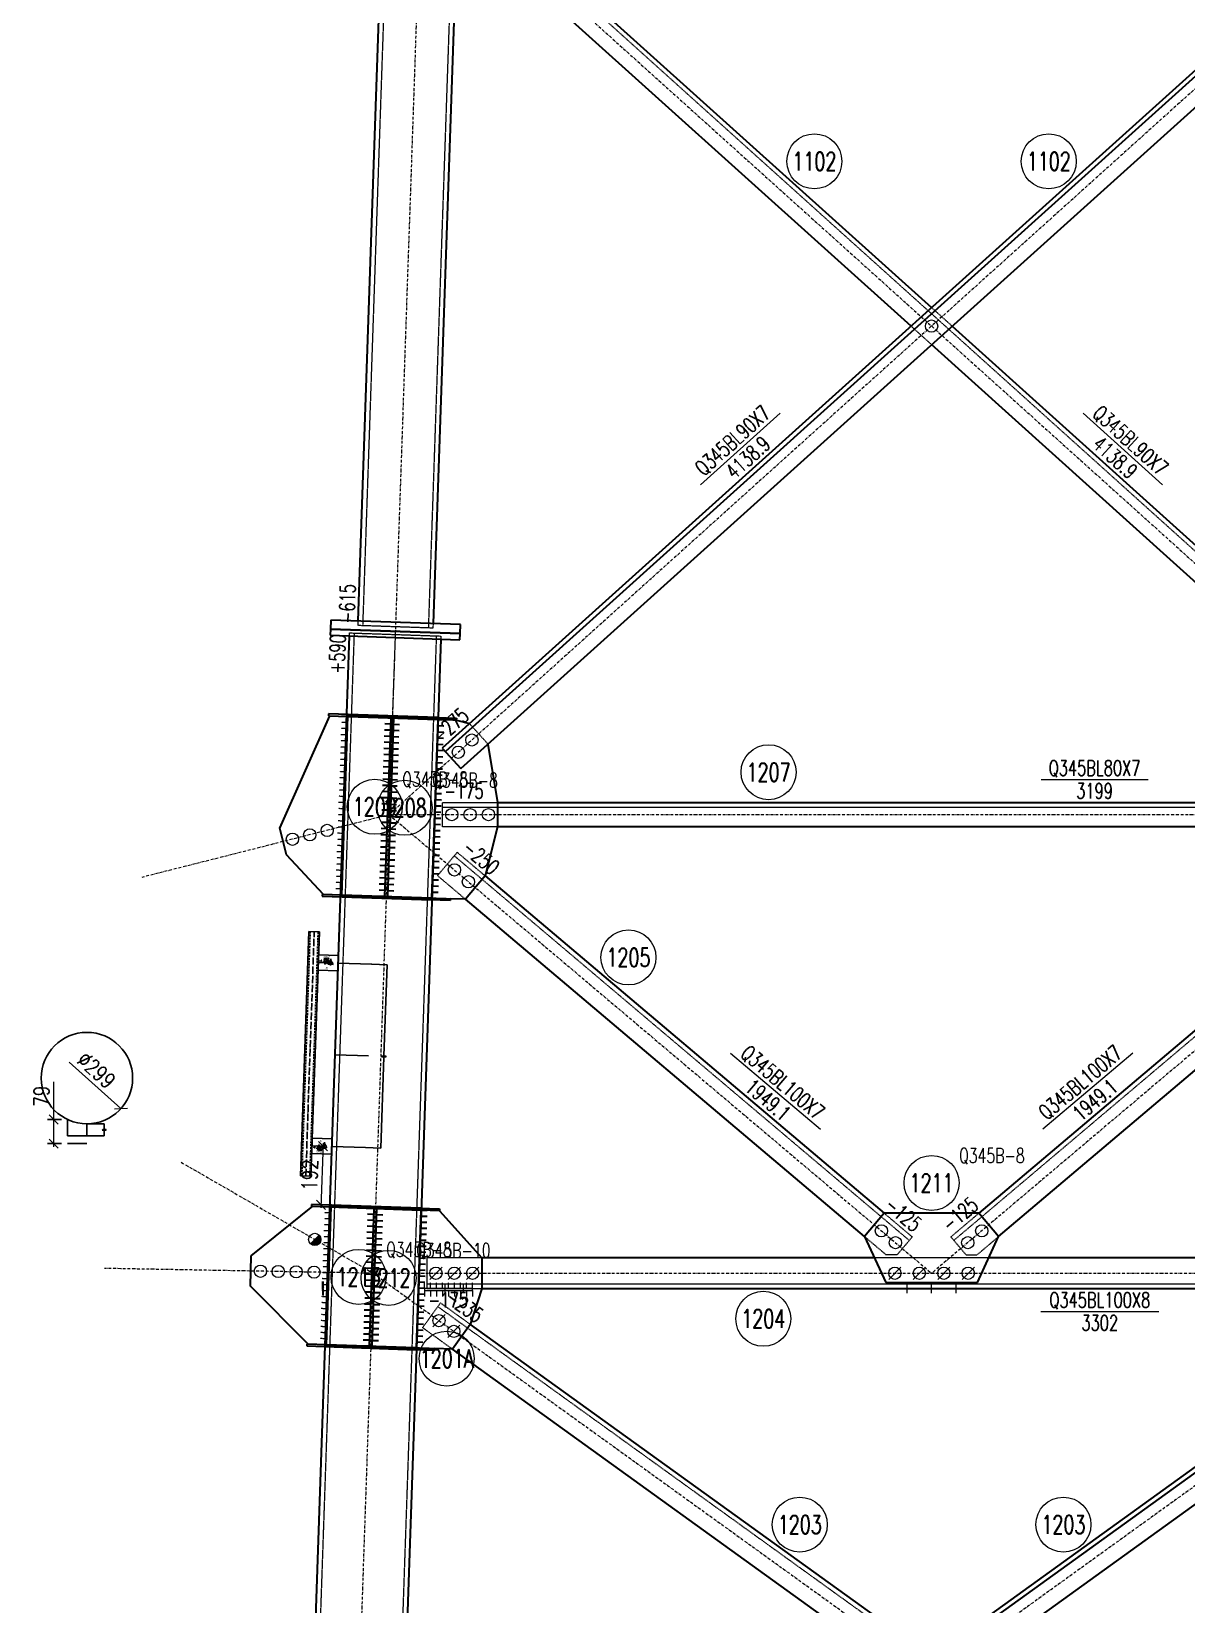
# Model space of a CAD drawing. Extents: x 4047 to 43290, y -150151 to -101862.
# Drawn here: x 12485 to 16263, y -140329 to -135181 of the extents above; entities that cross this region are included whole.
import ezdxf
from ezdxf.enums import TextEntityAlignment as Align

# ---------------------------------------------------------------- set-up
doc = ezdxf.new("R2010")
doc.units = 0
doc.header["$MEASUREMENT"] = 0
for name, pattern in [('ACAD_ISO04W100', [30, 24, -3, 0, -3]), ('Dash', [2.75, 2, -0.75]), ('DashDot', [15.6, 9, -3, 0.6, -3]), ('HIDDEN2', [4.7625, 3.175, -1.5875])]:
    doc.linetypes.add(name, pattern=pattern)
doc.layers.get('0').update_dxf_attribs({"linetype": 'CONTINUOUS', "lineweight": 25})
doc.layers.get('Defpoints').update_dxf_attribs({"linetype": 'CONTINUOUS'})
doc.styles.add('DimFont', font='simplex.shx', dxfattribs={"width": 0.8, "bigfont": 'gbhzfs.shx'})
doc.styles.add('HZ', font='txt.shx', dxfattribs={"width": 0.7, "oblique": 12, "bigfont": 'hztxt.shx'})
doc.styles.get("Standard").update_dxf_attribs({"font": 'simplex.shx', "width": 0.7, "height": 3, "bigfont": 'gbhzfs.shx'})
doc.dimstyles.new('DHDxfDimStyleOpen30', dxfattribs={"dimtxt": 2.5, "dimasz": 2.5, "dimexe": 1.25, "dimexo": 0.625, "dimtad": 2, "dimtxsty": 'DimFont', "dimblk": 'OPEN30', "dimblk1": 'OPEN30', "dimblk2": 'OPEN30', "dimcen": 2.5, "dimadec": 0, "dimazin": 0, "dimtfac": 1, "dimtmove": 0, "dimatfit": 3, "dimldrblk": 'OPEN30', "dimfxl": 0, "dimarcsym": 0})
doc.dimstyles.new('ISO-25', dxfattribs={"dimtxt": 2.5, "dimasz": 2.5, "dimexe": 1.25, "dimexo": 0.625, "dimtad": 2, "dimtxsty": 'Standard', "dimcen": 2.5, "dimadec": 0, "dimazin": 0, "dimtfac": 1, "dimtmove": 0, "dimatfit": 3, "dimfxl": 0, "dimarcsym": 0})
doc.dimstyles.new('ISO-25$0', dxfattribs={"dimtxt": 2, "dimasz": 1.5, "dimexe": 1.25, "dimexo": 0.625, "dimtad": 1, "dimdsep": 46, "dimtxsty": 'Standard', "dimcen": 2.5, "dimclrd": 150, "dimclre": 2, "dimclrt": 6, "dimadec": 0, "dimazin": 0, "dimtfac": 1, "dimtmove": 0, "dimatfit": 0, "dimfxl": 0, "dimarcsym": 0})

# ---------------------------------------------------------------- blocks, each defined once
blk = doc.blocks.new('M20X45S')
at = {"color": 3, "linetype": 'Continuous', "lineweight": 13}
blk.add_circle((0, 0), 1, dxfattribs=at)
blk = doc.blocks.new('M16X40S')
at = {"color": 3, "linetype": 'Continuous', "lineweight": 13}
blk.add_line((-0.707, -0.707), (0.707, 0.707), dxfattribs=at)
blk.add_circle((0, 0), 1, dxfattribs=at)
for radius in [0.9, 0.8, 0.7, 0.6, 0.5, 0.4, 0.3, 0.2, 0.1]:
    blk.add_arc((0, 0), radius, 225, 45, dxfattribs=at)
blk = doc.blocks.new('M20X55S')
at = {"color": 3, "linetype": 'Continuous', "lineweight": 13}
blk.add_line((-1, -1), (1, 1), dxfattribs=at)
blk.add_circle((0, 0), 1, dxfattribs=at)
blk = doc.blocks.new('_OBLIQUE')
at = {"color": 0, "linetype": 'ByBlock', "lineweight": -2}
blk.add_line((-0.5, -0.5), (0.5, 0.5), dxfattribs=at)
blk = doc.blocks.new('*D57')
at = {"color": 0, "linetype": 'Continuous', "lineweight": 0}
blk.add_line((12608.8, -138554.5), (12777.8, -138706.2), dxfattribs=at)
at = {"layer": 'Defpoints', "color": 0, "linetype": 'Continuous'}
for p in [(12555.3, -138506.5), (12777.8, -138706.2)]:
    blk.add_point(p, dxfattribs=at)
at = {"color": 0, "linetype": 'Continuous', "lineweight": 0, "xscale": 30, "yscale": 30, "zscale": 30, "rotation": 318.0856550417116}
blk.add_blockref('_OBLIQUE', (12777.8, -138706.2), dxfattribs=at)
at = {"color": 6, "linetype": 'Continuous', "insert": (12697.7, -138580.5), "char_height": 50, "attachment_point": 5, "rotation": 318.0857, "style": 'DimFont'}
blk.add_mtext('∅299', dxfattribs=at)
blk = doc.blocks.new('_OPEN30')
at = {"color": 0, "linetype": 'ByBlock', "lineweight": -2}
for p, q in [((-1, 0.27), (0, 0)), ((0, 0), (-1, -0.27)), ((0, 0), (-1, 0))]:
    blk.add_line(p, q, dxfattribs=at)
blk = doc.blocks.new('*D58')
at = {"color": 0, "linetype": 'Continuous', "lineweight": -2}
for p, q in [((12666.6, -138755.8), (12723.2, -138755.8)), ((12723, -138756), (12723, -138774.2)), ((12723, -138795.6), (12723, -138777.4)), ((12666.6, -138795.8), (12723.2, -138795.8))]:
    blk.add_line(p, q, dxfattribs=at)
at = {"color": 0, "linetype": 'Continuous'}
for points in [[(12723, -138756), (12723, -138756), (12723, -138755.8)], [(12723, -138795.6), (12723, -138795.6), (12723, -138795.8)]]:
    blk.add_solid(points, dxfattribs=at)
at = {"layer": 'Defpoints', "color": 0, "linetype": 'Continuous'}
for p in [(12666.5, -138755.8), (12723, -138755.8), (12666.5, -138795.8)]:
    blk.add_point(p, dxfattribs=at)
at = {"color": 0, "linetype": 'Continuous', "insert": (12723, -138775.8), "char_height": 3, "attachment_point": 5}
blk.add_mtext('\\A1;40.0000', dxfattribs=at)
blk = doc.blocks.new('*D59')
at = {"color": 0, "linetype": 'Continuous', "lineweight": 0}
for p, q in [((12558, -138741.9), (12558, -138619)), ((12558, -138830.8), (12558, -138741.9))]:
    blk.add_line(p, q, dxfattribs=at)
at = {"color": 0, "linetype": 'Continuous', "lineweight": -2}
for p, q in [((12583.5, -138741.9), (12538, -138741.9)), ((12583.5, -138820.8), (12538, -138820.8))]:
    blk.add_line(p, q, dxfattribs=at)
at = {"layer": 'Defpoints', "color": 0, "linetype": 'Continuous'}
for p in [(12558, -138741.9), (12603.5, -138741.9), (12603.5, -138820.8)]:
    blk.add_point(p, dxfattribs=at)
at = {"color": 0, "linetype": 'Continuous', "lineweight": 0, "xscale": 30, "yscale": 30, "zscale": 30}
for p, rotation in [((12558, -138741.9), 90), ((12558, -138820.8), 270)]:
    blk.add_blockref('_OBLIQUE', p, dxfattribs=dict(at, rotation=rotation))
at = {"color": 6, "linetype": 'Continuous', "insert": (12518, -138665.5), "char_height": 50, "attachment_point": 5, "rotation": 90, "style": 'DimFont'}
blk.add_mtext('79', dxfattribs=at)
blk = doc.blocks.new('*D78')
at = {"color": 2, "linetype": 'Continuous', "lineweight": -2}
for p, q in [((13597.9, -138234), (13648.4, -138235.7)), ((13577.3, -138833.7), (13627.8, -138835.4))]:
    blk.add_line(p, q, dxfattribs=at)
at = {"color": 150, "linetype": 'Continuous', "lineweight": -2}
for p, q in [((13648.2, -138235.9), (13638, -138534)), ((13627.6, -138835.2), (13637.8, -138537.1))]:
    blk.add_line(p, q, dxfattribs=at)
at = {"color": 150, "linetype": 'Continuous'}
for points in [[(13648.1, -138235.9), (13648.2, -138235.9), (13648.2, -138235.7)], [(13627.6, -138835.2), (13627.7, -138835.2), (13627.6, -138835.4)]]:
    blk.add_solid(points, dxfattribs=at)
at = {"layer": 'Defpoints', "color": 0, "linetype": 'Continuous'}
for p in [(13597.8, -138234), (13648.2, -138235.7), (13577.2, -138833.7)]:
    blk.add_point(p, dxfattribs=at)
at = {"color": 6, "linetype": 'Continuous', "insert": (13637.9, -138535.6), "char_height": 3, "attachment_point": 5}
blk.add_mtext('\\A1;600.0000', dxfattribs=at)
blk = doc.blocks.new('*D79')
at = {"color": 0, "linetype": 'Continuous', "lineweight": -2}
for p, q in [((13447.8, -138829.2), (13418.6, -138828.2)), ((13441.2, -139021.2), (13412, -139020.2))]:
    blk.add_line(p, q, dxfattribs=at)
at = {"color": 0, "linetype": 'Continuous', "lineweight": 0}
blk.add_line((13438.9, -138818.9), (13431.6, -139030.9), dxfattribs=at)
at = {"layer": 'Defpoints', "color": 0, "linetype": 'Continuous'}
for p in [(13467.8, -138829.9), (13432, -139020.9), (13461.2, -139021.9)]:
    blk.add_point(p, dxfattribs=at)
at = {"color": 0, "linetype": 'Continuous', "lineweight": 0, "xscale": 30, "yscale": 30, "zscale": 30}
for p, rotation in [((13438.6, -138828.9), 88.03589448183396), ((13432, -139020.9), 268.035894481834)]:
    blk.add_blockref('_OBLIQUE', p, dxfattribs=dict(at, rotation=rotation))
at = {"color": 6, "linetype": 'Continuous', "insert": (13395.3, -138923.5), "char_height": 50, "attachment_point": 5, "rotation": 88.0359, "style": 'DimFont'}
blk.add_mtext('192', dxfattribs=at)

msp = doc.modelspace()

# ---------------------------------------------------------------- linework, layer by layer
at = {"color": 1, "linetype": 'Dash', "lineweight": 20}
for p, q in [((13811.03561, -130046.66431), (13568.265, -137125.85765)), ((14025.9093, -130054.03309), (13783.13869, -137133.22643)), ((13944.52093, -134767.33101), (17019.42028, -137537.81485)), ((15429.13351, -136084.77624), (15496.3604, -136145.34766)), ((15429.13351, -136205.91907), (15361.90662, -136145.34766)), ((13553.27381, -137125.34355), (13553.78791, -137110.35236)), ((13798.12987, -137133.74053), (13553.27381, -137125.34355)), ((13798.64397, -137118.74934), (13798.12987, -137133.74053)), ((13540.42403, -137149.91758), (13297.48204, -144234.10798)), ((13525.09011, -137159.39761), (13525.43284, -137149.40348)), ((13525.43284, -137149.40348), (13824.25717, -137159.65123)), ((13809.26599, -137159.13712), (13566.324, -144243.32753)), ((13824.25717, -137159.65123), (13823.91444, -137169.64535)), ((13460.61203, -137420.65612), (13519.02605, -137422.65934)), ((13518.3346, -137442.82195), (13498.86326, -137442.15421)), ((13519.02605, -137422.65934), (13499.55471, -137421.9916)), ((13814.88975, -137432.80556), (13874.71714, -137434.85725)), ((13917.95708, -137446.34598), (13978.20083, -137513.2092)), ((13516.26026, -137503.30976), (13496.78892, -137502.64202)), ((13516.95171, -137483.14715), (13497.48037, -137482.47941)), ((13517.64315, -137462.98455), (13498.17181, -137462.31681)), ((13514.87736, -137543.63497), (13495.40602, -137542.96723)), ((13515.56881, -137523.47236), (13496.09747, -137522.80462)), ((13512.80302, -137604.12278), (13493.33168, -137603.45504)), ((13513.49447, -137583.96017), (13494.02313, -137583.29243)), ((13514.18592, -137563.79757), (13494.71458, -137563.12983)), ((13511.42013, -137644.44799), (13491.94879, -137643.78025)), ((13512.11158, -137624.28538), (13492.64024, -137623.61764)), ((13509.34579, -137704.9358), (13489.87445, -137704.26806)), ((13510.03724, -137684.77319), (13490.56589, -137684.10545)), ((13510.72868, -137664.61059), (13491.25734, -137663.94285)), ((13829.6237, -137784.18072), (13829.6237, -137704.18072)), ((13829.6237, -137704.18072), (14009.6237, -137704.18072)), ((13507.96289, -137745.26101), (13488.49155, -137744.59326)), ((13508.65434, -137725.0984), (13489.183, -137724.43066)), ((13829.6237, -137719.18072), (17028.64331, -137719.18072)), ((13505.88855, -137805.74882), (13486.41721, -137805.08108)), ((13506.58, -137785.58621), (13487.10866, -137784.91847)), ((13507.27145, -137765.42361), (13487.80011, -137764.75587)), ((14009.6237, -137784.18072), (13829.6237, -137784.18072)), ((13503.81421, -137866.23663), (13484.34287, -137865.56889)), ((13504.50566, -137846.07403), (13485.03432, -137845.40628)), ((13505.19711, -137825.91142), (13485.72577, -137825.24368)), ((13502.43132, -137906.56184), (13482.95998, -137905.8941)), ((13503.12276, -137886.39923), (13483.65142, -137885.73149)), ((13813.1817, -137943.79866), (13877.75966, -137867.44627)), ((13868.07297, -137878.89913), (15356.29618, -139137.61725)), ((13877.75966, -137867.44627), (13969.3831, -137944.94008)), ((16990.19405, -137878.89913), (15501.97083, -139137.61725)), ((13500.35698, -137967.04965), (13480.88564, -137966.38191)), ((13501.04842, -137946.88705), (13481.57708, -137946.2193)), ((13501.73987, -137926.72444), (13482.26853, -137926.0567)), ((13904.80486, -138021.29223), (13813.1817, -137943.79866)), ((13498.97408, -138007.37486), (13440.56006, -138005.37163)), ((13498.97408, -138007.37486), (13479.50274, -138006.70712)), ((13499.66553, -137987.21225), (13480.19419, -137986.54451)), ((13854.66517, -138019.57276), (13794.83778, -138017.52107)), ((13405.56006, -139026.02499), (13463.97351, -139028.02819)), ((13463.30089, -139047.64193), (13443.82974, -139046.97419)), ((13463.97351, -139028.02819), (13444.50236, -139027.36046)), ((13759.83596, -139038.17436), (13819.6543, -139040.22575)), ((15274.36092, -139048.67184), (15365.98288, -139126.16439)), ((15583.90609, -139048.67184), (15492.28414, -139126.16439)), ((13461.95564, -139086.86939), (13442.48449, -139086.20166)), ((13462.62826, -139067.25566), (13443.15711, -139066.58792)), ((13459.93777, -139145.71059), (13440.46661, -139145.04286)), ((13460.61039, -139126.09686), (13441.13924, -139125.42912)), ((13461.28302, -139106.48312), (13441.81186, -139105.81539)), ((15280.02623, -139184.43499), (15209.78333, -139125.02453)), ((15365.98288, -139126.16439), (15316.25785, -139184.95573)), ((15492.28414, -139126.16439), (15542.00916, -139184.95573)), ((15578.24079, -139184.43499), (15648.48369, -139125.02453)), ((13457.91989, -139204.55179), (13438.44874, -139203.88406)), ((13458.59252, -139184.93806), (13439.12137, -139184.27032)), ((13459.26514, -139165.32432), (13439.79399, -139164.65659)), ((13778.15312, -139195.06354), (13778.15312, -139295.06354)), ((13958.15312, -139195.06354), (13778.15312, -139195.06354)), ((15616.11066, -139195.06354), (15242.15636, -139195.06354)), ((15316.25785, -139184.95573), (15280.02623, -139184.43499)), ((15542.00916, -139184.95573), (15578.24079, -139184.43499)), ((13456.57464, -139243.77926), (13437.10349, -139243.11152)), ((13457.24727, -139224.16552), (13437.77612, -139223.49779)), ((13454.55677, -139302.62046), (13435.08562, -139301.95272)), ((13455.2294, -139283.00672), (13435.75824, -139282.33899)), ((13455.90202, -139263.39299), (13436.43087, -139262.72526)), ((13437.16849, -139298.09342), (13436.96699, -139318.08063)), ((13437.16849, -139298.09342), (13437.22894, -139292.09725)), ((13439.72143, -139297.9091), (13437.16849, -139298.09342)), ((13437.22894, -139292.09725), (13437.43045, -139272.11003)), ((13437.22894, -139292.09725), (13439.78188, -139291.91293)), ((13439.72143, -139297.9091), (13439.51992, -139317.89632)), ((13439.78188, -139291.91293), (13439.72143, -139297.9091)), ((13439.78188, -139291.91293), (13439.98338, -139271.92572)), ((13770.91395, -139295.06354), (13770.91395, -139275.0753)), ((13770.91395, -139295.06354), (13770.91395, -139301.06001)), ((13928.15312, -139295.06354), (13770.91395, -139295.06354)), ((13770.91395, -139301.06001), (13770.91395, -139321.04825)), ((13770.91395, -139301.06001), (13928.15312, -139301.06001)), ((13778.15312, -139280.06354), (17080.1139, -139280.06354)), ((13778.15312, -139295.06354), (13958.15312, -139295.06354)), ((13790.56885, -139295.06354), (13790.56885, -139275.0753)), ((13790.56885, -139301.06001), (13790.56885, -139321.04825)), ((13810.22374, -139295.06354), (13810.22374, -139275.0753)), ((13810.22374, -139301.06001), (13810.22374, -139321.04825)), ((13829.87864, -139295.06354), (13829.87864, -139275.0753)), ((13829.87864, -139301.06001), (13829.87864, -139321.04825)), ((13849.53353, -139295.06354), (13849.53353, -139275.0753)), ((13849.53353, -139301.06001), (13849.53353, -139321.04825)), ((13869.18843, -139295.06354), (13869.18843, -139275.0753)), ((13869.18843, -139301.06001), (13869.18843, -139321.04825)), ((13888.84333, -139295.06354), (13888.84333, -139275.0753)), ((13888.84333, -139301.06001), (13888.84333, -139321.04825)), ((13908.49822, -139295.06354), (13908.49822, -139275.0753)), ((13908.49822, -139301.06001), (13908.49822, -139321.04825)), ((13928.15312, -139295.06354), (13928.15312, -139275.0753)), ((13928.15312, -139301.06001), (13928.15312, -139295.06354)), ((13928.15312, -139301.06001), (13928.15312, -139321.04825)), ((13453.21152, -139341.84792), (13433.74037, -139341.18019)), ((13453.88415, -139322.23419), (13434.413, -139321.56646)), ((13764.47682, -139423.10673), (13822.98531, -139342.00952)), ((13814.20903, -139354.1741), (17165.49552, -141771.99709)), ((13822.98531, -139342.00952), (13920.30245, -139412.22005)), ((13451.19365, -139400.68912), (13431.7225, -139400.02139)), ((13451.86627, -139381.07539), (13432.39512, -139380.40766)), ((13452.5389, -139361.46166), (13433.06775, -139360.79392)), ((13449.17578, -139459.53032), (13429.70462, -139458.86259)), ((13449.8484, -139439.91659), (13430.37725, -139439.24885)), ((13450.52102, -139420.30286), (13431.04987, -139419.63512)), ((13861.79396, -139493.31726), (13764.47682, -139423.10673)), ((13448.50315, -139479.14406), (13390.0897, -139477.14085)), ((13448.50315, -139479.14406), (13429.032, -139478.47632)), ((13804.193, -139491.34192), (13744.3656, -139489.29023))]:
    msp.add_line(p, q, dxfattribs=at)
at = {"color": 2, "linetype": 'DashDot', "lineweight": 15}
for p, q in [((13918.47246, -130050.3487), (13654.6237, -137744.18072)), ((17097.27076, -134642.35624), (13654.6237, -137744.18072)), ((13760.99625, -134642.35624), (17203.64331, -137744.18072)), ((13674.84501, -137154.52735), (13410.99625, -144848.35938)), ((13655.16136, -137744.32897), (12845.80531, -137949.67693)), ((13654.58948, -137744.17785), (15429.1345, -139245.0629)), ((13654.6237, -137744.18072), (17203.64331, -137744.18072)), ((17203.67754, -137744.17785), (15429.13251, -139245.0629)), ((12975.08175, -138881.9873), (13602.82981, -139244.69568)), ((13603.65013, -139245.08776), (12723.79335, -139229.21166)), ((17255.11439, -139245.06318), (13510.50645, -141946.65232)), ((13603.15263, -139245.06318), (17347.76057, -141946.65232)), ((13603.15312, -139245.06354), (17255.1139, -139245.06354))]:
    msp.add_line(p, q, dxfattribs=at)
at = {"color": 7, "linetype": 'Continuous', "lineweight": 30}
for p, q in [((16913.74608, -134767.33101), (13838.84674, -137537.81485)), ((13660.61277, -137447.70117), (13640.62453, -137447.0157)), ((13661.30421, -137427.53857), (13641.31598, -137426.8531)), ((13668.60806, -137447.97536), (13688.5963, -137448.66082)), ((13669.29951, -137427.81275), (13689.28774, -137428.49822)), ((13814.1983, -137452.96816), (13834.18655, -137453.65363)), ((13814.88975, -137432.80556), (13834.878, -137433.49103)), ((13659.22987, -137488.02638), (13639.24164, -137487.34091)), ((13659.92132, -137467.86377), (13639.93308, -137467.17831)), ((13667.22517, -137488.30056), (13687.2134, -137488.98603)), ((13667.91661, -137468.13796), (13687.90485, -137468.82343)), ((13812.8154, -137493.29337), (13832.80365, -137493.97884)), ((13813.50685, -137473.13077), (13833.4951, -137473.81623)), ((13657.15553, -137548.51419), (13637.1673, -137547.82872)), ((13657.84698, -137528.35159), (13637.85874, -137527.66612)), ((13658.53843, -137508.18898), (13638.55019, -137507.50351)), ((13665.15083, -137548.78838), (13685.13906, -137549.47384)), ((13665.84227, -137528.62577), (13685.83051, -137529.31124)), ((13666.53372, -137508.46317), (13686.52196, -137509.14864)), ((13810.74106, -137553.78118), (13830.72931, -137554.46665)), ((13811.43251, -137533.61858), (13831.42076, -137534.30404)), ((13812.12396, -137513.45597), (13832.11221, -137514.14144)), ((13655.08119, -137609.002), (13635.09295, -137608.31653)), ((13655.77264, -137588.8394), (13635.7844, -137588.15393)), ((13656.46408, -137568.67679), (13636.47585, -137567.99133)), ((13663.07648, -137609.27619), (13683.06472, -137609.96166)), ((13663.76793, -137589.11358), (13683.75617, -137589.79905)), ((13664.45938, -137568.95098), (13684.44762, -137569.63645)), ((13809.35817, -137594.10639), (13829.34642, -137594.79186)), ((13810.04962, -137573.94378), (13830.03787, -137574.62925)), ((13653.6983, -137649.32721), (13633.71006, -137648.64174)), ((13654.38974, -137629.1646), (13634.40151, -137628.47914)), ((13661.69359, -137649.6014), (13681.68183, -137650.28686)), ((13662.38504, -137629.43879), (13682.37327, -137630.12426)), ((13807.28383, -137654.5942), (13827.27208, -137655.27967)), ((13807.97527, -137634.4316), (13827.96352, -137635.11706)), ((13808.66672, -137614.26899), (13828.65497, -137614.95446)), ((13651.62395, -137709.81502), (13631.63572, -137709.12955)), ((13652.3154, -137689.65242), (13632.32717, -137688.96695)), ((13653.00685, -137669.48981), (13633.01861, -137668.80435)), ((13659.61925, -137710.08921), (13679.60749, -137710.77467)), ((13660.3107, -137689.9266), (13680.29893, -137690.61207)), ((13661.00214, -137669.764), (13680.99038, -137670.44947)), ((13805.90093, -137694.91941), (13825.88918, -137695.60488)), ((13806.59238, -137674.7568), (13826.58063, -137675.44227)), ((13650.24106, -137750.14023), (13630.25282, -137749.45476)), ((13650.93251, -137729.97762), (13630.94427, -137729.29216)), ((13658.23636, -137750.41442), (13678.22459, -137751.09988)), ((13658.9278, -137730.25181), (13678.91604, -137730.93728)), ((13803.82659, -137755.40722), (13823.81484, -137756.09269)), ((13804.51804, -137735.24462), (13824.50629, -137735.93008)), ((13805.20949, -137715.08201), (13825.19774, -137715.76748)), ((13648.16672, -137810.62804), (13628.17848, -137809.94257)), ((13648.85817, -137790.46544), (13628.86993, -137789.77997)), ((13649.54961, -137770.30283), (13629.56138, -137769.61736)), ((13656.16201, -137810.90223), (13676.15025, -137811.58769)), ((13656.85346, -137790.73962), (13676.8417, -137791.42509)), ((13657.54491, -137770.57702), (13677.53314, -137771.26249)), ((13802.4437, -137795.73243), (13822.43195, -137796.4179)), ((13803.13514, -137775.56982), (13823.12339, -137776.25529)), ((13646.78383, -137850.95325), (13626.79559, -137850.26778)), ((13647.47527, -137830.79064), (13627.48704, -137830.10518)), ((13654.77912, -137851.22744), (13674.76736, -137851.9129)), ((13655.47057, -137831.06483), (13675.4588, -137831.7503)), ((13800.36936, -137856.22024), (13820.35761, -137856.90571)), ((13801.0608, -137836.05764), (13821.04905, -137836.7431)), ((13801.75225, -137815.89503), (13821.7405, -137816.5805)), ((13644.70948, -137911.44106), (13624.72125, -137910.75559)), ((13645.40093, -137891.27846), (13625.41269, -137890.59299)), ((13646.09238, -137871.11585), (13626.10414, -137870.43038)), ((13652.70478, -137911.71525), (13672.69301, -137912.40071)), ((13653.39623, -137891.55264), (13673.38446, -137892.23811)), ((13654.08767, -137871.39004), (13674.07591, -137872.07551)), ((13798.29501, -137916.70805), (13818.28326, -137917.39352)), ((13798.98646, -137896.54545), (13818.97471, -137897.23092)), ((13799.67791, -137876.38284), (13819.66616, -137877.06831)), ((13643.32659, -137951.76627), (13623.33835, -137951.0808)), ((13644.01804, -137931.60366), (13624.0298, -137930.9182)), ((13651.32188, -137952.04045), (13671.31012, -137952.72592)), ((13652.01333, -137931.87785), (13672.00157, -137932.56332)), ((13796.91212, -137957.03326), (13816.90037, -137957.71873)), ((13797.60357, -137936.87066), (13817.59182, -137937.55612)), ((13641.25225, -138012.25408), (13621.26401, -138011.56861)), ((13641.9437, -137992.09148), (13621.95546, -137991.40601)), ((13642.63514, -137971.92887), (13622.64691, -137971.2434)), ((13649.24754, -138012.52827), (13669.23578, -138013.21373)), ((13649.93899, -137992.36566), (13669.92723, -137993.05113)), ((13650.63044, -137972.20306), (13670.61867, -137972.88853)), ((13794.83778, -138017.52107), (13814.82603, -138018.20654)), ((13795.52923, -137997.35847), (13815.51748, -137998.04394)), ((13796.22067, -137977.19586), (13816.20892, -137977.88133)), ((13605.25102, -139032.8731), (13585.26278, -139032.18763)), ((13615.24514, -139033.21583), (13635.23337, -139033.9013)), ((13759.83596, -139038.17436), (13779.82421, -139038.85983)), ((13603.23315, -139091.7143), (13583.24491, -139091.02883)), ((13603.90577, -139072.10056), (13583.91753, -139071.4151)), ((13604.5784, -139052.48683), (13584.59016, -139051.80136)), ((13613.22726, -139092.05703), (13633.2155, -139092.7425)), ((13613.89989, -139072.4433), (13633.88812, -139073.12877)), ((13614.57251, -139052.82956), (13634.56075, -139053.51503)), ((13757.81809, -139097.01556), (13777.80634, -139097.70103)), ((13758.49071, -139077.40183), (13778.47896, -139078.0873)), ((13759.16334, -139057.7881), (13779.15159, -139058.47356)), ((13601.21527, -139150.5555), (13581.22704, -139149.87003)), ((13601.8879, -139130.94176), (13581.89966, -139130.2563)), ((13602.56052, -139111.32803), (13582.57229, -139110.64256)), ((13611.20939, -139150.89823), (13631.19763, -139151.5837)), ((13611.88202, -139131.2845), (13631.87025, -139131.96997)), ((13612.55464, -139111.67076), (13632.54288, -139112.35623)), ((13756.47284, -139136.24303), (13776.46109, -139136.9285)), ((13757.14546, -139116.6293), (13777.13371, -139117.31476)), ((13599.87002, -139189.78296), (13579.88179, -139189.0975)), ((13600.54265, -139170.16923), (13580.55441, -139169.48376)), ((13609.86414, -139190.1257), (13629.85238, -139190.81116)), ((13610.53677, -139170.51196), (13630.525, -139171.19743)), ((13754.45497, -139195.08423), (13774.44322, -139195.7697)), ((13755.12759, -139175.4705), (13775.11584, -139176.15596)), ((13755.80022, -139155.85676), (13775.78847, -139156.54223)), ((13597.85215, -139248.62416), (13577.86392, -139247.9387)), ((13598.52478, -139229.01043), (13578.53654, -139228.32496)), ((13599.1974, -139209.3967), (13579.20916, -139208.71123)), ((13607.84627, -139248.9669), (13627.83451, -139249.65236)), ((13608.51889, -139229.35316), (13628.50713, -139230.03863)), ((13609.19152, -139209.73943), (13629.17975, -139210.4249)), ((13752.43709, -139253.92543), (13772.42534, -139254.6109)), ((13753.10972, -139234.3117), (13773.09797, -139234.99716)), ((13753.78234, -139214.69796), (13773.77059, -139215.38343)), ((13595.83428, -139307.46536), (13575.84604, -139306.7799)), ((13596.5069, -139287.85163), (13576.51867, -139287.16616)), ((13597.17953, -139268.2379), (13577.19129, -139267.55243)), ((13605.8284, -139307.8081), (13625.81663, -139308.49356)), ((13606.50102, -139288.19436), (13626.48926, -139288.87983)), ((13607.17364, -139268.58063), (13627.16188, -139269.2661)), ((13751.09185, -139293.1529), (13771.0801, -139293.83836)), ((13751.76447, -139273.53916), (13771.75272, -139274.22463)), ((13594.48903, -139346.69283), (13574.50079, -139346.00736)), ((13595.16165, -139327.0791), (13575.17342, -139326.39363)), ((13604.48315, -139347.03556), (13624.47138, -139347.72103)), ((13605.15577, -139327.42183), (13625.14401, -139328.1073)), ((17044.05798, -139354.1741), (13692.7715, -141771.99709)), ((13749.07397, -139351.99409), (13769.06222, -139352.67956)), ((13749.7466, -139332.38036), (13769.73485, -139333.06583)), ((13750.41922, -139312.76663), (13770.40747, -139313.4521)), ((13592.47116, -139405.53403), (13572.48292, -139404.84856)), ((13593.14378, -139385.9203), (13573.15554, -139385.23483)), ((13593.8164, -139366.30656), (13573.82817, -139365.6211)), ((13602.46527, -139405.87676), (13622.45351, -139406.56223)), ((13603.1379, -139386.26303), (13623.12613, -139386.9485)), ((13603.81052, -139366.6493), (13623.79876, -139367.33476)), ((13747.0561, -139410.83529), (13767.04435, -139411.52076)), ((13747.72872, -139391.22156), (13767.71697, -139391.90703)), ((13748.40135, -139371.60783), (13768.3896, -139372.2933)), ((13591.12591, -139444.7615), (13571.13767, -139444.07603)), ((13591.79853, -139425.14776), (13571.8103, -139424.4623)), ((13601.12003, -139445.10423), (13621.10826, -139445.7897)), ((13601.79265, -139425.4905), (13621.78089, -139426.17596)), ((13745.71085, -139450.06276), (13765.6991, -139450.74823)), ((13746.38347, -139430.44903), (13766.37172, -139431.1345)), ((13589.78066, -139483.98896), (13569.79242, -139483.30349)), ((13590.45328, -139464.37523), (13570.46505, -139463.68976)), ((13599.77478, -139484.3317), (13619.76301, -139485.01716)), ((13600.4474, -139464.71796), (13620.43564, -139465.40343)), ((13744.3656, -139489.29023), (13764.35385, -139489.9757)), ((13745.03823, -139469.67649), (13765.02648, -139470.36196))]:
    msp.add_line(p, q, dxfattribs=at)
at = {"color": 7, "linetype": 'Continuous', "lineweight": 13}
for p, q in [((14933.58125, -136430.31639), (14673.55762, -136664.59765)), ((15924.68576, -136430.31639), (16184.7094, -136664.59765)), ((15787.30344, -137629.18072), (16137.30344, -137629.18072)), ((14771.36341, -138525.01503), (15065.32047, -138773.63975)), ((16086.90361, -138525.01503), (15792.94655, -138773.63975)), ((15786.96031, -139370.06354), (16171.96031, -139370.06354))]:
    msp.add_line(p, q, dxfattribs=at)
at = {"color": 3, "ltscale": 5}
for p, q in [((13392.8522, -138126.91831), (13365.43348, -138926.44831)), ((13426.83222, -138128.08361), (13392.8522, -138126.91831)), ((13426.83222, -138128.08361), (13399.4135, -138927.61361)), ((13424.26172, -138203.03955), (13422.54805, -138253.01017)), ((13489.22353, -138205.26732), (13424.26172, -138203.03955)), ((13463.38138, -138229.3958), (13463.83122, -138216.27851)), ((13487.50986, -138255.23794), (13489.22353, -138205.26732)), ((13422.54805, -138253.01017), (13487.50986, -138255.23794)), ((13463.38138, -138229.3958), (13423.40488, -138228.02486)), ((13423.40488, -138228.02486), (13472.12624, -138229.69569)), ((13463.38138, -138229.3958), (13463.08149, -138238.14065)), ((13487.50986, -138255.23794), (13487.50986, -138255.23794)), ((13401.98401, -138852.65767), (13403.69768, -138802.68704)), ((13442.81734, -138829.04329), (13402.84084, -138827.67236)), ((13402.84084, -138827.67236), (13451.5622, -138829.34318)), ((13403.69768, -138802.68704), (13468.65949, -138804.91481)), ((13442.81734, -138829.04329), (13442.51745, -138837.78815)), ((13442.81734, -138829.04329), (13442.51745, -138837.78815)), ((13442.81734, -138829.04329), (13443.26718, -138815.926)), ((13442.81734, -138829.04329), (13443.11724, -138820.29843)), ((13468.65949, -138804.91481), (13466.94582, -138854.88544)), ((13468.65949, -138804.91481), (13468.65949, -138804.91481)), ((13466.94582, -138854.88544), (13401.98401, -138852.65767)), ((13399.4135, -138927.61361), (13365.43348, -138926.44831))]:
    msp.add_line(p, q, dxfattribs=at)
at = {"color": 3, "linetype": 'HIDDEN2', "ltscale": 2}
for p, q in [((13396.84985, -138127.05541), (13369.43113, -138926.5854)), ((13422.83457, -138127.94652), (13395.41585, -138927.47651))]:
    msp.add_line(p, q, dxfattribs=at)
at = {"color": 3, "linetype": 'ACAD_ISO04W100'}
msp.add_line((13382.42349, -138927.03096), (13409.84221, -138127.50096), dxfattribs=at)
at = {"color": 10}
for p, q in [((13463.71893, -138219.55285), (13454.68836, -138234.02494)), ((13471.73685, -138234.60959), (13463.71893, -138219.55285)), ((13454.68836, -138234.02494), (13471.73685, -138234.60959)), ((13443.15489, -138819.20035), (13434.12433, -138833.67244)), ((13434.12433, -138833.67244), (13451.17281, -138834.25709)), ((13451.17281, -138834.25709), (13443.15489, -138819.20035))]:
    msp.add_line(p, q, dxfattribs=at)
at = {"color": 3, "linetype": 'Continuous'}
for p, q in [((13597.80706, -138234.00573), (13488.36669, -138230.25263)), ((13587.52504, -138533.82948), (13478.08467, -138530.07638)), ((12603.52928, -138795.8256), (12603.52928, -138741.90306)), ((12666.52928, -138755.8256), (12666.52928, -138795.8256)), ((12666.52928, -138795.8256), (12603.52928, -138795.8256)), ((12666.52928, -138820.8256), (12603.52928, -138820.8256)), ((13577.24302, -138833.65322), (13467.80266, -138829.90013))]:
    msp.add_line(p, q, dxfattribs=at)
at = {"color": 7, "linetype": 'Continuous', "lineweight": 30}
for points in [[(13553.78791, -137110.35236), (13795.70169, -130056.14433)], [(14040.55775, -130064.54132), (13798.64397, -137118.74934)], [(16903.70546, -134756.18714), (13828.80611, -137526.67098)], [(13889.04987, -137593.5342), (16963.94921, -134823.05036)], [(14043.71252, -134836.51214), (15429.13351, -136084.77624)], [(15361.90662, -136145.34766), (13983.46877, -134903.37536)], [(15496.3604, -136145.34766), (16940.30994, -137446.34598)], [(16880.06619, -137513.2092), (15429.13351, -136205.91907)], [(13463.31229, -137137.26727), (13462.62682, -137157.25552)], [(13464.34049, -137107.28489), (13463.31229, -137137.26727)], [(13887.06319, -137151.79919), (13463.31229, -137137.26727)], [(13463.31229, -137137.26727), (13887.06319, -137151.79919)], [(13888.09139, -137121.81681), (13464.34049, -137107.28489)], [(13887.06319, -137151.79919), (13888.09139, -137121.81681)], [(13282.83359, -144223.59976), (13525.09011, -137159.39761)], [(13462.62682, -137157.25552), (13886.37772, -137171.78744)], [(13823.91444, -137169.64535), (13581.65793, -144233.8475)], [(13886.37772, -137171.78744), (13887.06319, -137151.79919)], [(13297.95386, -137788.08295), (13460.61203, -137420.65612)], [(13456.41199, -137414.50856), (13456.20635, -137420.50503)], [(13456.20635, -137420.50503), (13813.37781, -137432.75371)], [(13813.58345, -137426.75723), (13456.41199, -137414.50856)], [(13519.02605, -137422.65934), (13498.97408, -138007.37486)], [(13517.25173, -137422.5985), (13517.45737, -137416.60202)], [(13874.71714, -137434.85725), (13517.25173, -137422.5985)], [(13517.45737, -137416.60202), (13874.92278, -137428.86078)], [(13641.25225, -138012.25408), (13661.30421, -137427.53857)], [(13669.29951, -137427.81275), (13649.24754, -138012.52827)], [(13661.30421, -137427.53857), (13669.29951, -137427.81275)], [(13794.83778, -138017.52107), (13814.88975, -137432.80556)], [(13813.37781, -137432.75371), (13813.58345, -137426.75723)], [(13874.92278, -137428.86078), (13874.71714, -137434.85725)], [(13874.71714, -137434.85725), (13874.85449, -137434.86196)], [(13874.85449, -137434.86196), (13917.95708, -137446.34598)], [(13828.80611, -137526.67098), (13889.04987, -137593.5342)], [(13978.20083, -137513.2092), (14009.6237, -137704.18072)], [(14009.6237, -137704.18072), (14009.6237, -137784.18072)], [(14009.6237, -137704.18072), (16848.64331, -137704.18072)], [(13318.84754, -137875.44876), (13297.95386, -137788.08295)], [(14009.6237, -137784.18072), (13969.38297, -137944.94061)], [(16848.64331, -137784.18072), (14009.6237, -137784.18072)], [(13440.56006, -138005.37163), (13318.84754, -137875.44876)], [(13969.38297, -137944.94061), (13904.80565, -138021.29226)], [(13969.3831, -137944.94008), (15274.36092, -139048.67184)], [(16888.88391, -137944.94008), (15583.90609, -139048.67184)], [(13436.15438, -138005.22055), (13435.94874, -138011.21702)], [(13435.94874, -138011.21702), (13793.1202, -138023.4657)], [(13793.32584, -138017.46922), (13436.15438, -138005.22055)], [(13496.99412, -138013.31048), (13497.19976, -138007.31401)], [(13854.45953, -138025.56924), (13496.99412, -138013.31048)], [(13497.19976, -138007.31401), (13854.66517, -138019.57276)], [(13649.24754, -138012.52827), (13641.25225, -138012.25408)], [(13793.1202, -138023.4657), (13793.32584, -138017.46922)], [(13854.66517, -138019.57276), (13854.45953, -138025.56924)], [(13904.80565, -138021.29226), (13854.66517, -138019.57276)], [(15209.78333, -139125.02453), (13904.80486, -138021.29223)], [(15648.48369, -139125.02453), (16953.46216, -138021.29223)], [(13203.90078, -139187.83756), (13405.56006, -139026.02499)], [(13401.35848, -139019.87737), (13401.15284, -139025.87385)], [(13401.15284, -139025.87385), (13758.31783, -139038.1223)], [(13758.52347, -139032.12583), (13401.35848, -139019.87737)], [(13463.97351, -139028.02819), (13448.50315, -139479.14406)], [(13462.37196, -139027.97327), (13462.5776, -139021.97679)], [(13819.6543, -139040.22575), (13462.37196, -139027.97327)], [(13462.5776, -139021.97679), (13819.85994, -139034.22927)], [(13605.25102, -139032.8731), (13589.78066, -139483.98896)], [(13599.77478, -139484.3317), (13615.24514, -139033.21583)], [(13615.24514, -139033.21583), (13605.25102, -139032.8731)], [(13744.3656, -139489.29023), (13759.83596, -139038.17436)], [(13758.31783, -139038.1223), (13758.52347, -139032.12583)], [(13819.85994, -139034.22927), (13819.6543, -139040.22575)], [(13819.6543, -139040.22575), (13819.80071, -139040.23077)], [(13819.80071, -139040.23077), (13958.15312, -139195.06354)], [(15274.36017, -139048.67184), (15209.78284, -139125.02349)], [(15583.90685, -139048.67184), (15274.36017, -139048.67184)], [(15648.48417, -139125.02349), (15583.90685, -139048.67184)], [(15209.78284, -139125.02349), (15279.13351, -139275.06354)], [(15579.13351, -139275.06354), (15648.48417, -139125.02349)], [(13202.01378, -139287.81912), (13203.90078, -139187.83756)], [(13958.15312, -139195.06354), (13958.15312, -139295.06354)], [(15242.15636, -139195.06354), (13958.15312, -139195.06354)], [(16900.1139, -139195.06354), (15616.11066, -139195.06354)], [(13390.0897, -139477.14085), (13202.01378, -139287.81912)], [(13958.15312, -139295.06354), (13920.30245, -139412.22005)], [(13958.15312, -139295.06354), (16900.1139, -139295.06354)], [(15279.13351, -139275.06354), (15579.13351, -139275.06354)], [(17035.28171, -139342.00952), (13683.99523, -141759.8325)], [(13742.50371, -141840.92971), (17093.79019, -139423.10673)], [(13920.30245, -139412.22005), (13861.79396, -139493.31726)], [(13920.30245, -139412.22005), (15429.13351, -140500.78304)], [(13385.68248, -139476.98971), (13385.47684, -139482.98619)], [(13385.47684, -139482.98619), (13742.64183, -139495.23464)], [(13742.84747, -139489.23817), (13385.68248, -139476.98971)], [(13446.52194, -139485.07964), (13446.72758, -139479.08317)], [(13803.98736, -139497.3384), (13446.52194, -139485.07964)], [(13446.72758, -139479.08317), (13804.193, -139491.34192)], [(13589.78066, -139483.98896), (13599.77478, -139484.3317)], [(13742.64183, -139495.23464), (13742.84747, -139489.23817)], [(13804.193, -139491.34192), (13803.98736, -139497.3384)], [(13861.79396, -139493.31726), (13804.193, -139491.34192)], [(15343.67582, -140562.43744), (13861.79396, -139493.31726)]]:
    msp.add_lwpolyline(points, dxfattribs=at)
at = {"color": 3, "linetype": 'Continuous', "lineweight": 20}
for points in [[(13838.15312, -139310.06354), (13838.15312, -139280.06354)], [(13898.15312, -139310.06354), (13898.15312, -139280.06354)], [(15349.13351, -139310.06354), (15349.13351, -139280.06354)], [(15429.13351, -139310.06354), (15429.13351, -139280.06354)], [(15509.13351, -139310.06354), (15509.13351, -139280.06354)]]:
    msp.add_lwpolyline(points, dxfattribs=at)
at = {"color": 7, "linetype": 'Continuous', "lineweight": 13}
for centre in [(15045.79613, -135606.13221), (15812.47088, -135606.13221), (14895.96357, -137605.18072), (13607.9419, -137718.41017), (13705.92193, -137721.77025), (14437.76624, -138211.43011), (15429.13351, -138949.67184), (13555.18017, -139256.97919), (13653.15894, -139260.33923), (14878.80671, -139394.06354), (13843.21776, -139524.47537), (14998.0042, -140067.66428), (15860.26282, -140067.66428)]:
    msp.add_circle(centre, 90, dxfattribs=at)
at = {"color": 3, "linetype": 'Continuous'}
msp.add_circle((12666.52928, -138606.3256), 149.5, dxfattribs=at)
for p in [(13463.38138, -138229.3958), (13442.81734, -138829.04329)]:
    msp.add_point(p)
at = {"color": 3, "ltscale": 5}
for p in [(13463.38138, -138229.3958), (13442.81734, -138829.04329), (13442.81734, -138829.04329)]:
    msp.add_point(p, dxfattribs=at)

# ---------------------------------------------------------------- block references
at = {"color": 3, "linetype": 'Continuous', "lineweight": 13, "xscale": 20, "yscale": 20, "zscale": 20}
for name, p in [('M20X45S', (15429.13351, -136145.34766)), ('M20X45S', (13925.79121, -137499.85884)), ('M20X45S', (13881.21573, -137540.02134)), ('M20X45S', (13859.6237, -137744.18072)), ('M20X45S', (13919.6237, -137744.18072)), ('M20X45S', (13979.6237, -137744.18072)), ('M20X45S', (13338.6672, -137824.62914)), ('M20X45S', (13395.43344, -137810.22654)), ('M20X45S', (13452.19968, -137795.82394)), ('M20X45S', (13868.37708, -137924.99637)), ('M20X45S', (13914.18857, -137963.74308)), ('M20X45S', (15264.97725, -139106.22102)), ('M20X45S', (15593.28977, -139106.22102)), ('M16X40S', (13411.76429, -139134.29938)), ('M20X45S', (15310.78874, -139144.96772)), ('M20X45S', (15547.47828, -139144.96772)), ('M20X45S', (13234.01159, -139238.41802)), ('M20X45S', (13292.45027, -139239.47248)), ('M20X45S', (13350.88894, -139240.52695)), ('M20X45S', (13409.32761, -139241.58141)), ('M20X55S', (13808.15312, -139245.06354)), ('M20X55S', (13868.15312, -139245.06354)), ('M20X55S', (13928.15312, -139245.06354)), ('M20X55S', (15309.13351, -139245.06354)), ('M20X55S', (15389.13351, -139245.06354)), ('M20X55S', (15469.13351, -139245.06354)), ('M20X55S', (15549.13351, -139245.06354)), ('M20X55S', (13818.06072, -139400.11102)), ('M20X55S', (13866.71904, -139435.21611))]:
    msp.add_blockref(name, p, dxfattribs=at)

# ---------------------------------------------------------------- texts
at = {"color": 7, "linetype": 'Continuous', "lineweight": 13, "width": 0.7}
for s, height, p in [('1102', 60, (15045.79613, -135606.13221)), ('1102', 60, (15812.47088, -135606.13221)), ('1207', 60, (14895.96357, -137605.18072)), ('Q345BL80X7', 50, (15962.30344, -137591.68072)), ('-175', 50, (13899.6237, -137666.68072)), ('3199', 50, (15962.30344, -137666.68072)), ('1209', 60, (13607.9419, -137718.41017)), ('1208', 60, (13705.92193, -137721.77025)), ('1205', 60, (14437.76624, -138211.43011)), ('1211', 60, (15429.13351, -138949.67184)), ('1213', 60, (13555.18017, -139256.97919)), ('1212', 60, (13653.15894, -139260.33923)), ('-175', 50, (13848.15312, -139332.56354)), ('Q345BL100X8', 50, (15979.46031, -139332.56354)), ('1204', 60, (14878.80671, -139394.06354)), ('3302', 50, (15979.46031, -139407.56354)), ('1201A', 60, (13843.21776, -139524.47537)), ('1203', 60, (14998.0042, -140067.66428)), ('1203', 60, (15860.26282, -140067.66428))]:
    msp.add_text(s, height=height, dxfattribs=at).set_placement(p, align=Align.MIDDLE_CENTER)
for s, rotation, p in [('Q345BL90X7', 42.01884713, (14778.46787, -136519.59734)), ('Q345BL90X7', 317.98115287, (16079.79914, -136519.59734)), ('4138.9', 42.01884713, (14828.671, -136575.31669)), ('4138.9', 317.98115287, (16029.59602, -136575.31669)), ('-615', 88.03589448, (13518.19498, -137054.09942)), ('+590', 88.03589448, (13485.55573, -137218.0771)), ('-275', 42.01884713, (13855.70928, -137451.95506)), ('-250', 319.77593162, (13955.42313, -137884.01862)), ('Q345BL100X7', 319.77593162, (14942.55867, -138620.69524)), ('Q345BL100X7', 40.22406838, (15915.70835, -138620.69524)), ('1949.1', 319.77593162, (14894.1252, -138677.95954)), ('1949.1', 40.22406838, (15964.14181, -138677.95954)), ('-125', 40.22406838, (15521.51414, -139052.32775)), ('-125', 319.77593162, (15336.75287, -139052.32775)), ('-235', 324.1910156, (13901.69403, -139352.55401))]:
    msp.add_text(s, height=50, rotation=rotation, dxfattribs=at).set_placement(p, align=Align.MIDDLE_CENTER)
for s, p in [('Q345B-8', (13697.9419, -137628.41017)), ('Q345B-8', (13795.92193, -137631.77025)), ('Q345B-8', (15519.13351, -138859.67184)), ('Q345B-8', (13645.18017, -139166.97919)), ('Q345B-10', (13743.15894, -139170.33923))]:
    msp.add_text(s, height=48, dxfattribs=at).set_placement(p, align=Align.MIDDLE_LEFT)
at = {"color": 3, "ltscale": 5, "style": 'HZ', "oblique": 12, "width": 0.7}
for s, p in [('-6 _Q235B', (13426.45024, -138224.83686)), ('扶手标准件', (13438.74472, -138211.75054)), ('F800#', (13440.32357, -138218.55866)), ('8 件', (13443.41679, -138233.59916)), ('焊件', (13446.95786, -138247.97947)), ('-6 _Q235B', (13405.53212, -138834.80929)), ('扶手标准件', (13416.86396, -138849.79397)), ('F800#', (13418.91705, -138842.77272)), ('8 件', (13423.02696, -138828.16684)), ('焊件', (13427.541, -138814.17534))]:
    msp.add_text(s, height=4.5, rotation=358.03589448, dxfattribs=at).set_placement(p)

# ---------------------------------------------------------------- dimensions: what is measured, and where the dimension line sits
at = {"color": 3, "linetype": 'Continuous'}
for p1, p2, distance, dimstyle, override, picture, middle in [((13577.24302, -138833.65322), (13597.80706, -138234.00573), -50.40206, 'ISO-25$0', {"dimtxt": 0.18, "dimasz": 0.18, "dimexe": 0.18, "dimexo": 0.0625, "dimgap": 0.09, "dimtad": 0, "dimtih": 1, "dimtoh": 1, "dimdec": 4, "dimzin": 0, "dimcen": 0.09, "dimtdec": 4, "dimtofl": 0, "dimtolj": 1, "dimtzin": 0}, '*D78', (13637.89749, -138535.55693)), ((13467.80266, -138829.90013), (13461.21727, -139021.93014), -29.26077, 'DHDxfDimStyleOpen30', {"dimtxt": 50, "dimasz": 30, "dimexe": 20, "dimexo": 20, "dimgap": 15, "dimdec": 0, "dimblk1": 'OBLIQUE', "dimblk2": 'OBLIQUE', "dimsah": 1, "dimdle": 10, "dimclrt": 6, "dimlwd": 0}, '*D79', (13395.28988, -138923.54133))]:
    dim = msp.add_aligned_dim(p1=p1, p2=p2, distance=distance, dimstyle=dimstyle, override=override, dxfattribs=at)
    dim.commit()
    dim.dimension.update_dxf_attribs({"geometry": picture, "text_midpoint": middle})
dim = msp.add_diameter_dim_2p(p1=(12555.2797, -138506.45677), p2=(12777.77886, -138706.19442), dimstyle='DHDxfDimStyleOpen30', override={"dimtxt": 50, "dimasz": 30, "dimexe": 20, "dimexo": 20, "dimgap": 15, "dimdec": 0, "dimblk1": 'OBLIQUE', "dimblk2": 'OBLIQUE', "dimsah": 1, "dimdle": 10, "dimclrt": 6, "dimlwd": 0}, dxfattribs=at)
dim.commit()
dim.dimension.update_dxf_attribs({"geometry": '*D57', "text_midpoint": (12670.94099, -138610.28599), "dimtype": 163})
for base, p1, p2, dimstyle, override, picture, middle in [((12558, -138741.90306), (12603.52928, -138820.8256), (12603.52928, -138741.90306), 'DHDxfDimStyleOpen30', {"dimtxt": 50, "dimasz": 30, "dimexe": 20, "dimexo": 20, "dimgap": 15, "dimdec": 0, "dimblk1": 'OBLIQUE', "dimblk2": 'OBLIQUE', "dimsah": 1, "dimdle": 10, "dimclrt": 6, "dimlwd": 0}, '*D59', (12518, -138665.47449)), ((12723, -138755.8256), (12666.52928, -138795.8256), (12666.52928, -138755.8256), 'ISO-25', {"dimtxt": 0.18, "dimasz": 0.18, "dimexe": 0.18, "dimexo": 0.0625, "dimgap": 0.09, "dimtad": 0, "dimtih": 1, "dimtoh": 1, "dimdec": 4, "dimzin": 0, "dimdsep": 46, "dimcen": 0.09, "dimtdec": 4, "dimtofl": 0, "dimtolj": 1, "dimtzin": 0}, '*D58', (12723, -138775.8256))]:
    dim = msp.add_linear_dim(base=base, p1=p1, p2=p2, angle=90, dimstyle=dimstyle, override=override, dxfattribs=at)
    dim.commit()
    dim.dimension.update_dxf_attribs({"geometry": picture, "text_midpoint": middle})

doc.saveas('drawing.dxf')
